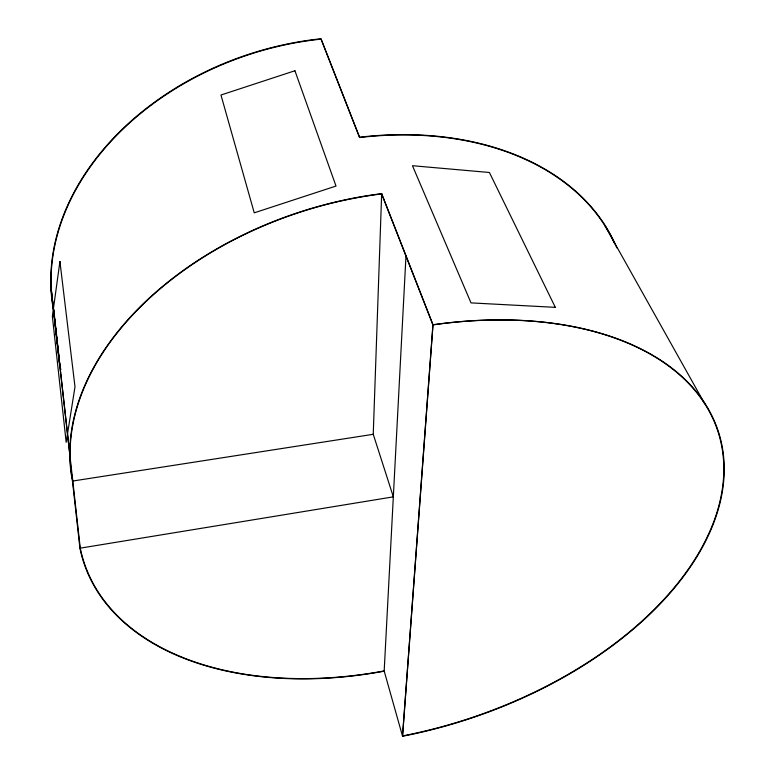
<?xml version="1.0" encoding="UTF-8"?>
<svg xmlns="http://www.w3.org/2000/svg" width="775" height="775" viewBox="0 0 775 775"><rect width="100%" height="100%" fill="white"/><g stroke="black" fill="none" stroke-linecap="round" stroke-linejoin="round"><path stroke-width="1.16" d="M79.932 548.206L393.342 496.853L373.24 434.271L381.668 193.653A301.562 202.11 -17.8 0 0 72.472 481.081L79.932 548.206A314.873 200.115 -17.8 0 0 384.168 671.179L405.974 256.041M432.915 324.87L402.516 735.93A329.046 196.714 -17.8 0 0 723.462 478.843A329.046 196.714 -17.8 0 0 432.915 324.87L381.639 193.905A301.252 201.897 -17.8 0 0 72.782 481.004L80.242 548.051A314.524 199.911 -17.8 0 0 384.148 670.927L402.554 736.25A329.423 196.918 -17.8 0 0 723.86 478.882A329.423 196.918 -17.8 0 0 433.012 324.764L381.668 193.653M402.554 736.25L433.012 324.764M72.472 481.081L373.25 434.3M605.11 226.009L704.698 403.698M70.157 457.473L51.305 289.782L72.782 481.004M616.793 247.874A289.346 203.137 -17.8 0 0 359.571 137.223L321.005 38.75A267.685 203.098 -17.8 0 0 53.504 310.213L59.326 362.681A278.089 203.418 -17.8 0 0 60.857 369.714M614.633 243.641A289.056 202.924 -17.8 0 0 359.571 137.533L321.053 39.137A267.443 202.885 -17.8 0 0 53.795 310.31L59.627 362.729A277.828 203.205 -17.8 0 0 60.092 365.073M59.927 261.514L52.361 316.365L66.175 442.302L74.991 386.841L59.927 261.514M294.926 70.748L220.972 95.015L254.239 212.834L336.011 186.048L294.926 70.748M555.317 307.346L471.006 302.889L412.465 165.714L489.403 172.486L555.317 307.346"/></g></svg>
